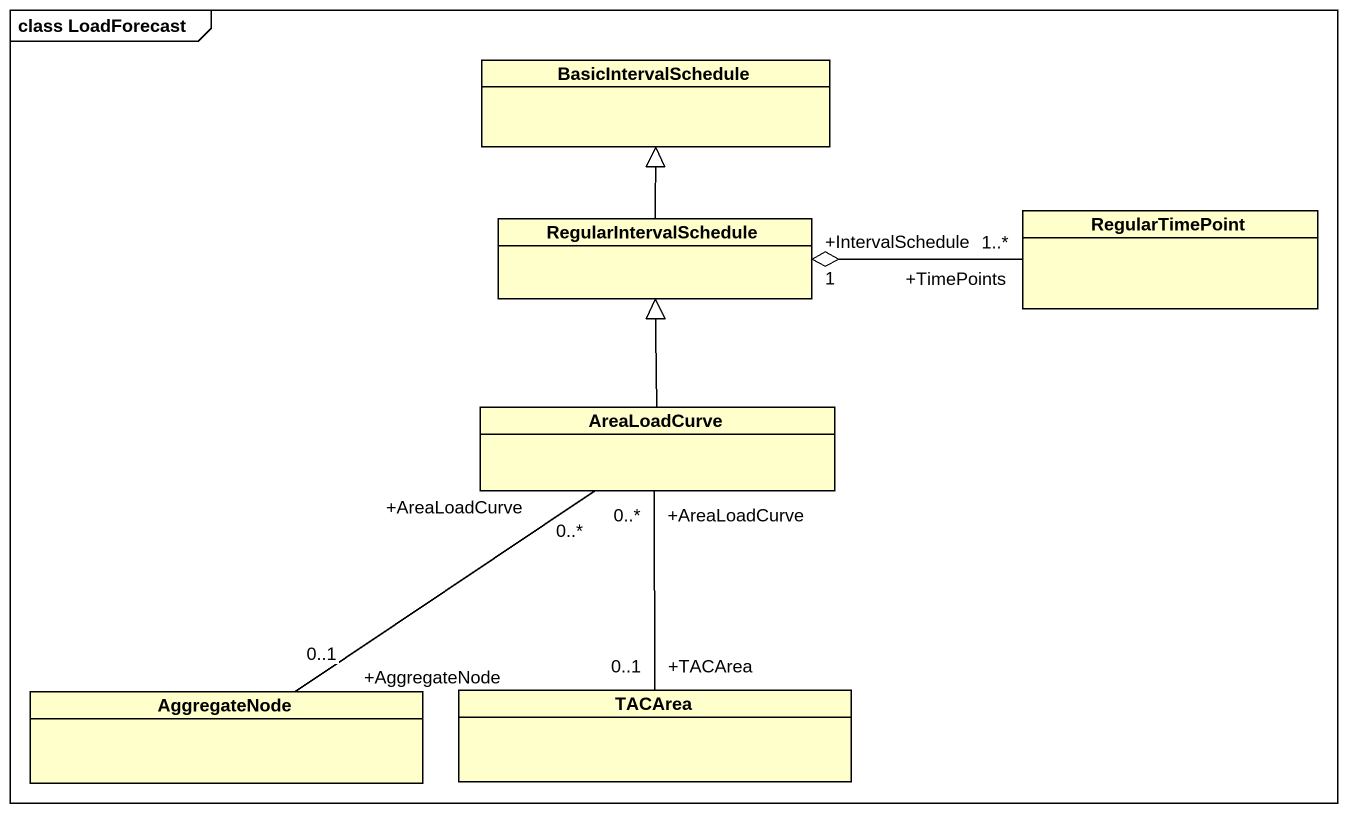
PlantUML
@startuml
mainframe class LoadForecast
hide circle
hide empty members
class BasicIntervalSchedule
class RegularIntervalSchedule
class RegularTimePoint
class AreaLoadCurve
class AggregateNode
class TACArea
RegularIntervalSchedule -up-|> BasicIntervalSchedule
RegularIntervalSchedule "+IntervalSchedule\n1" o-right- "+TimePoints\n1..*" RegularTimePoint
AreaLoadCurve -up-|> RegularIntervalSchedule
AreaLoadCurve "+AreaLoadCurve\n0..*" -- "+AggregateNode\n0..1" AggregateNode
TACArea "+TACArea\n0..1" -up- "+AreaLoadCurve\n0..*" AreaLoadCurve
@enduml
